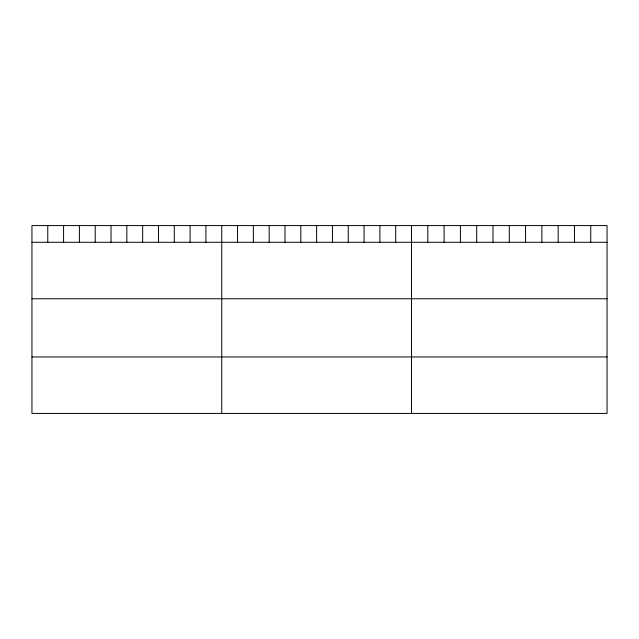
<?xml version="1.0" encoding="UTF-8"?>
<svg xmlns="http://www.w3.org/2000/svg" width="639" height="639" viewBox="0 0 639 639"><rect width="100%" height="100%" fill="white"/><g stroke="black" fill="none" stroke-linecap="round" stroke-linejoin="round"><path stroke-width="0.96" d="M607.05 242.285L607.05 413.425L31.95 413.425L31.95 225.575L607.05 225.575L607.05 242.285L31.95 242.285M31.95 298.764L607.05 298.764M31.95 356.953L607.05 356.953M590.755 225.575L590.755 242.285M574.461 225.575L574.461 242.285M558.166 225.575L558.166 242.285M541.872 225.575L541.872 242.285M525.577 225.575L525.577 242.285M509.283 225.575L509.283 242.285M492.988 225.575L492.988 242.285M476.694 225.575L476.694 242.285M460.399 225.575L460.399 242.285M444.105 225.575L444.105 242.285M427.81 225.575L427.81 242.285M411.516 225.575L411.516 413.425M395.701 225.575L395.701 242.285M379.885 225.575L379.885 242.285M364.07 225.575L364.07 242.285M348.255 225.575L348.255 242.285M332.44 225.575L332.44 242.285M316.624 225.575L316.624 242.285M300.809 225.575L300.809 242.285M284.994 225.575L284.994 242.285M269.179 225.575L269.179 242.285M253.363 225.575L253.363 242.285M237.548 225.575L237.548 242.285M221.733 225.575L221.733 413.425M205.918 225.575L205.918 242.285M190.102 225.575L190.102 242.285M174.287 225.575L174.287 242.285M158.472 225.575L158.472 242.285M142.657 225.575L142.657 242.285M126.841 225.575L126.841 242.285M111.026 225.575L111.026 242.285M95.211 225.575L95.211 242.285M79.396 225.575L79.396 242.285M63.58 225.575L63.58 242.285M47.765 225.575L47.765 242.285"/></g></svg>
